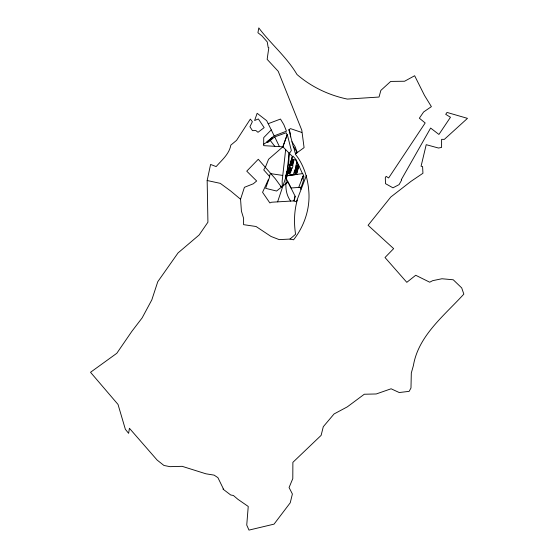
<?xml version="1.0" encoding="UTF-8"?>
<svg xmlns="http://www.w3.org/2000/svg" width="558" height="558" viewBox="0 0 558 558"><rect width="100%" height="100%" fill="white"/><g stroke="black" fill="none" stroke-linecap="round" stroke-linejoin="round"><path stroke-width="0.84" d="M289.414 153.415L282.871 146.824L263.669 145.631L263.725 137.617L271.265 129.861L266.696 120.695L257.147 113.295L254.615 120.507L258.389 118.945L264.157 127.629L257.998 132.309L255.822 130.516L252.495 130.663L249.935 126.722L252.369 121.7L250.34 119.091L236.571 140.337L230.838 145.122C229.275 154.036 221.819 160.104 216.141 166.584L210.582 164.443L207.164 180.513L207.925 222.203L199.122 234.995L178.03 252.941L157.761 281.727L151.825 299.862L142.157 317.865L131.834 331.375L116.803 353.291L90.522 372.291L118.031 404.452L125.369 429.332L128.633 433.35L129.414 428.272L157.126 460.064L163.926 465.449L169.967 466.662L182.152 466.328L205.93 473.805L214.126 475.13L217.906 477.648L223.444 488.968L222.949 489.059L230.684 494.974L233.432 495.504L237.841 499.27L248.24 506.455L246.741 525.05L248.987 530.1L274.048 524.136L290.237 502.793L292.385 493.997L289.072 487.532L292.797 478.597L292.88 462.345L321.122 435.373L323.291 426.703L334.054 413.966L347.348 406.838L364.29 394.241L376.225 393.969L391.102 388.78L399.221 392.532L409.14 391.353L410.981 388.005L411.309 373.023L413.394 365.588C418.409 335.532 444.517 315.382 463.838 294.108L461.703 287.914L453.249 279.781L441.936 278.756L432.687 280.66L429.723 282.209L415.71 275.268L406.803 282.334L385.013 257.517L393.648 248.631L368.085 225.299L390.795 197.016L411.037 181.329L422.943 173.266L422.594 166.528L421.074 166.242L426.214 144.682L438.504 148.037L441.594 147.438L441.608 139.34L444.342 139.374L467.478 118.359L447.007 112.43L445.709 114.334L450.466 117.257L438.93 134.45L430.63 128.061L401.272 179.739L401.662 180.004L399.103 184.614L392.965 187.823L385.501 183.659L385.306 177.8L386.108 176.349L388.654 177.953L425.182 122.969L419.365 118.205L423.606 111.991L431.39 106.634L424.492 95.404L414.65 75.742L404.599 81.238L390.712 81.419L380.856 90.396L379.035 97.043L347.348 99.087C328.878 95.244 311.28 86.902 296.989 74.507C286.805 57.049 270.867 44.026 258.793 27.9L257.935 32.734L261.939 35.893L267.24 41.906L268.182 47.549L268.816 47.653L267.149 59.35L278.226 71.312L301.794 130.195L304.082 147.64L295.217 154.078C304.075 164.826 308.107 179.132 308.923 192.915C309.871 209.62 303.943 226.701 293.564 239.8L290.007 239.068L279.209 239.619L271.069 236.48L256.045 226.499L243.588 224.658L243.602 218.338L241.412 211.119L240.561 199.241L244.418 187.314L253.304 183.784L256.652 180.987L246.748 171.16L258.277 159.267L275.324 178.783L281.427 187.139L276.58 191.031L265.629 188.339L269.723 176.635L263.732 169.883L265.559 166.835L268.579 159.26L282.871 146.824L287.272 134.485L291.353 150.534L289.414 153.415L292.35 156.477C288.416 170.539 281.002 187.586 290.592 201.061M285.661 149.614L282.132 181.238L282.32 185.786L281.867 186.365L280.953 186.323M268.293 179.753L262.567 192.315L269.863 202.952L271.53 202.226L294.24 200.873L295.112 196.214L286.212 178.434L287.126 171.243L285.563 176.014L285.626 178.434M294.701 198.446L294.212 200.999L296.382 201.78L306.426 175.477M297.274 200.064C294.101 211.189 293.85 222.858 295.566 234.276L290.007 239.068M293.843 200.894L295.112 196.214M288.856 183.652L291.018 187.99L298.683 187.432L303.447 175.191L302.722 173.58L286.958 175.812L292.287 156.707L292.971 156.107L296.2 159.811L302.457 173.622M289.309 173.943L290.704 168.934L289.511 168.6M293.355 159.428L291.827 164.917L290.627 164.582M291.813 168.097L290.411 173.119L287.9 172.422M292.511 165.587L293.913 160.564L291.402 159.867M293.522 174.361L294.722 170.057L296.361 170.511M296.835 162.469L295.845 166.04L297.484 166.493M277.612 201.843L286.693 174.717L286.352 175.903L285.563 176.014M301.794 132.455L290.502 128.619L288.898 129.714L293.194 146.363L296.926 151.909L297.135 152.683L296.103 153.436L295.977 152.976L295.168 152.969L293.647 147.054M269.437 176.314L270.33 173.594L282.669 175.414M282.871 146.824L287.168 134.764L286.108 132.776L274.675 136.919L267.701 142.569L266.947 141.711L274.145 135.859L271.265 129.861M301.397 180.562L303.085 176.14L303.859 176.126L303.685 179.809L301.215 187.251L298.683 187.432L300.616 187.3L300.616 189.148L300.985 189.176M285.982 183.582L288.012 181.978L281.427 187.139L281.002 186.414M267.17 141.983L272.304 137.7L270.114 139.981L263.704 144.229M268.175 123.695L280.493 119.063L283.869 124.699L286.47 131.165L274.145 135.859M286.958 175.812L296.995 174.396M207.164 180.513L220.277 183.359L230.656 190.982L240.561 199.241M291.053 161.123L293.564 161.82M290.704 162.378L293.215 163.076M290.355 163.633L292.866 164.331M290 164.889L293.013 165.733L292.315 168.244L289.302 167.4M296.026 166.57L298.537 167.267M295.677 167.825L298.188 168.523M295.328 169.081L297.839 169.778M288.953 168.656L291.464 169.353M294.98 170.336L297.491 171.034M288.605 169.911L291.116 170.608M294.631 171.592L297.142 172.289M288.256 171.167L290.767 171.864M269.967 140.079L274.843 146.398M291.987 141.739L295.189 146.824L296.926 151.909M274.857 137.163L279.46 146.691M288.898 129.714L290.09 132.323L290.697 136.898M289.142 153.143L288.807 162.399L286.84 173.496L289.142 153.143M292.162 159.093L288.116 173.608L291.715 174.612L295.363 174.096L297.93 164.889L295.761 160.097L292.162 159.093M296.382 165.314L294.282 172.847L296.793 173.545L298.893 166.012L296.382 165.314"/></g></svg>
